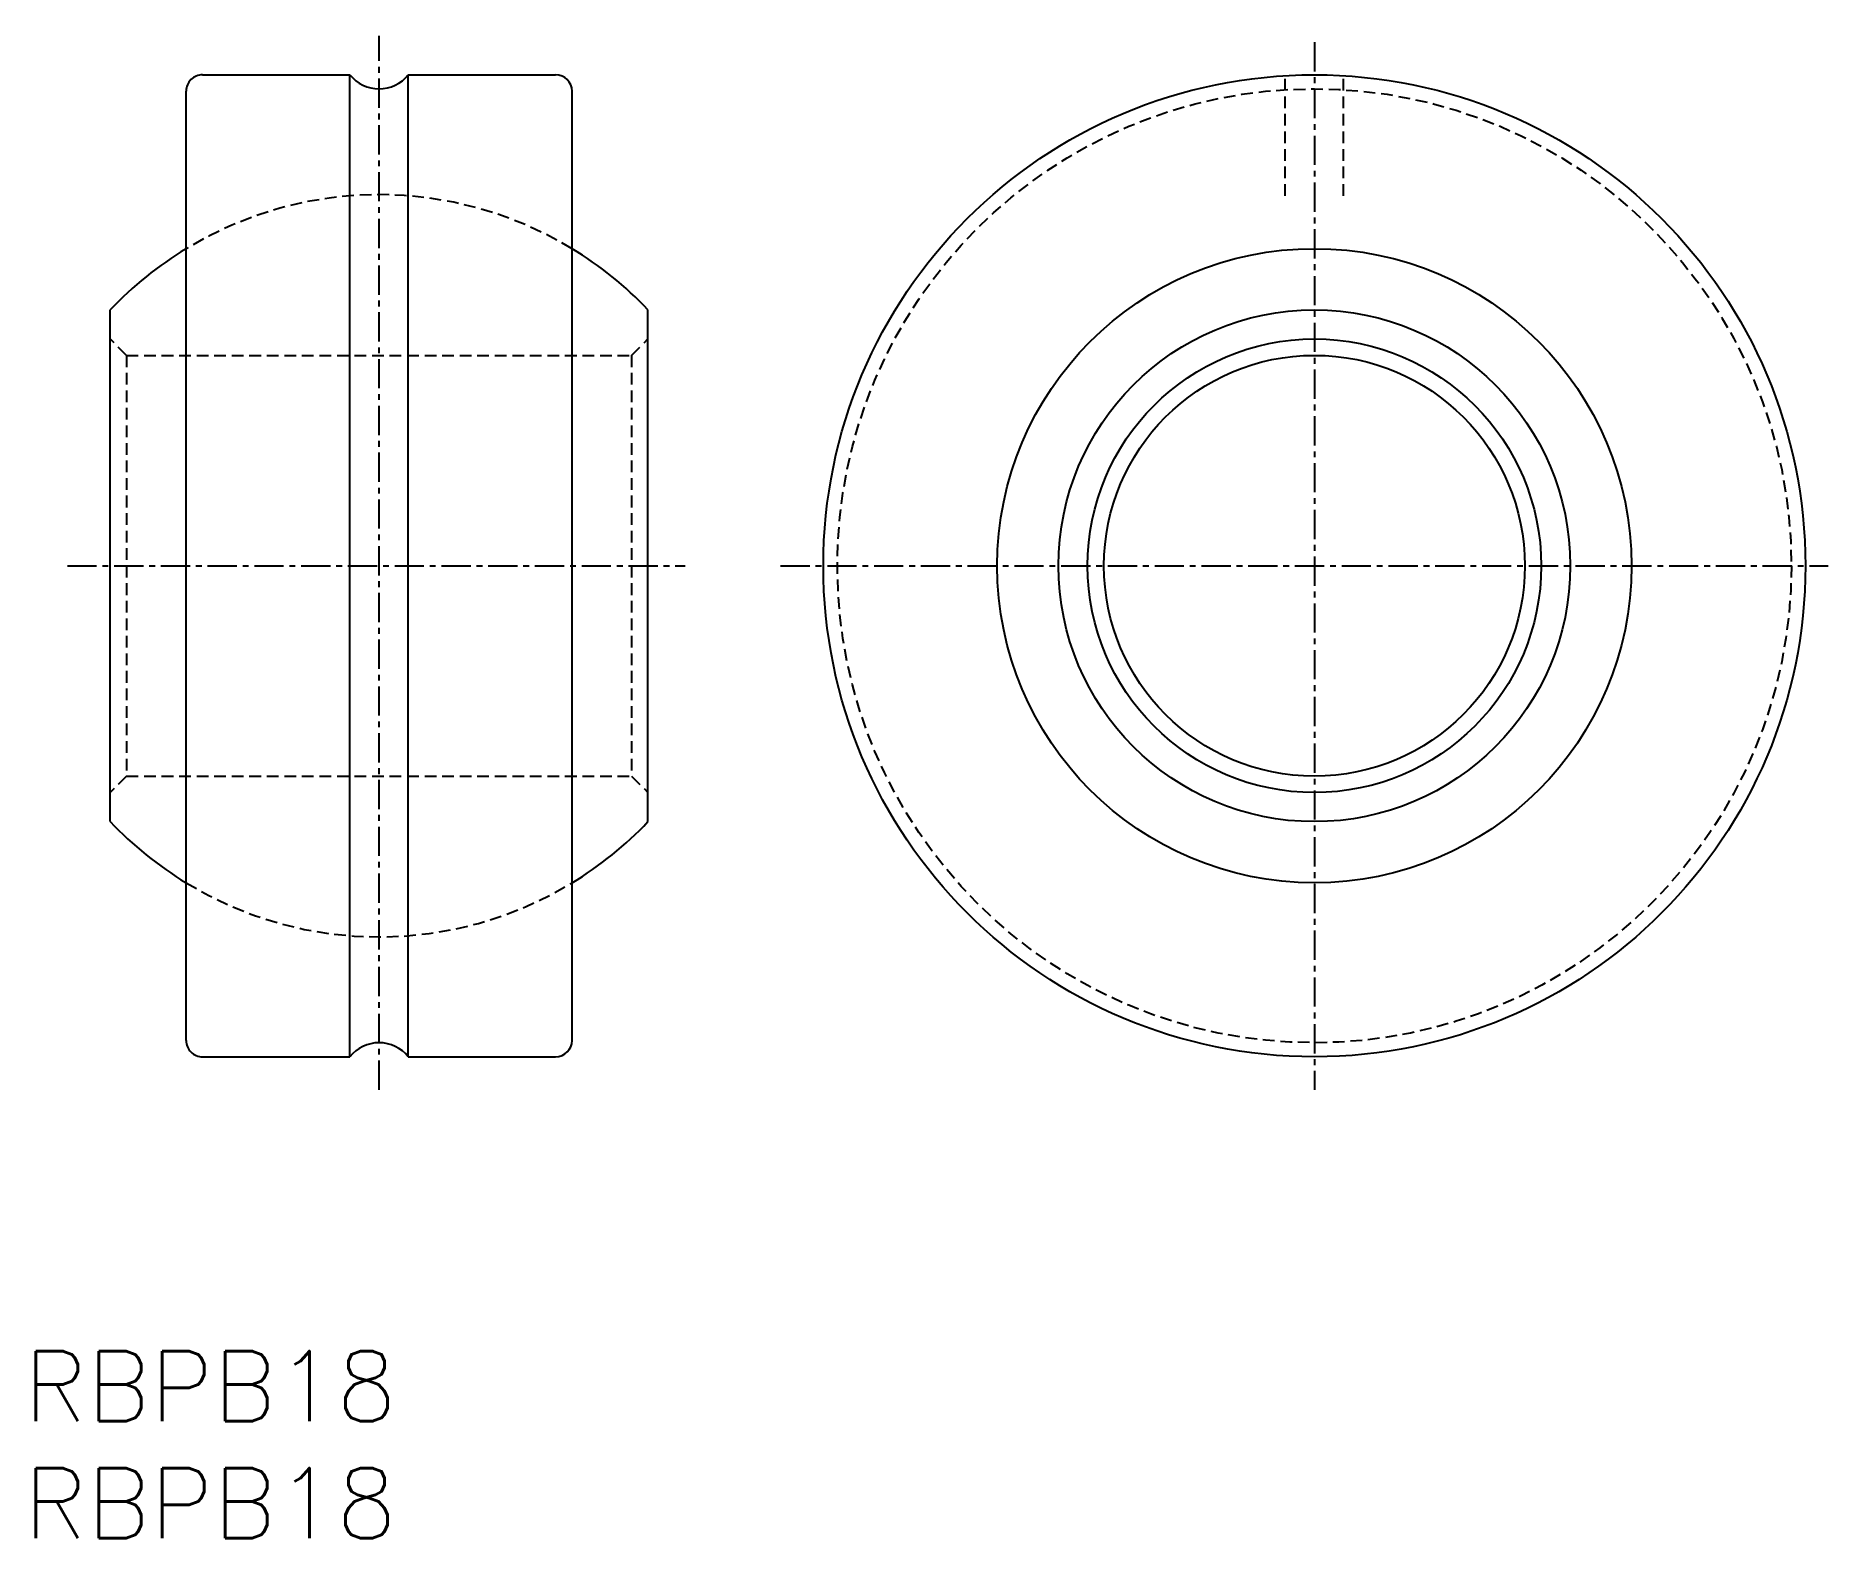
# Model space of a CAD drawing. Extents: x 110.1 to 186.7, y 80.1 to 144.3.
import ezdxf
from ezdxf.enums import TextEntityAlignment as Align

# ---------------------------------------------------------------- set-up
doc = ezdxf.new("R2010")
doc.units = 0
doc.linetypes.add('CENTER', pattern=[2, 1.25, -0.25, 0.25, -0.25])
doc.linetypes.add('DASHED', pattern=[0.75, 0.5, -0.25])
doc.layers.get('0').update_dxf_attribs({"linetype": 'CONTINUOUS'})
doc.layers.add('CENTER', color=1, linetype='CENTER')
doc.styles.get("Standard").update_dxf_attribs({"font": 'txt.shx', "bigfont": 'extfont.shx'})

msp = doc.modelspace()

# ---------------------------------------------------------------- linework, layer by layer
at = {"color": 7, "linetype": 'CONTINUOUS'}
for p, q in [((117.191, 142.658), (123.491, 142.658)), ((123.491, 100.658), (123.491, 142.658)), ((125.991, 142.658), (132.291, 142.658)), ((125.991, 100.658), (125.991, 142.658)), ((116.491, 101.358), (116.491, 141.958)), ((132.991, 101.358), (132.991, 141.958)), ((113.241, 110.715), (113.241, 132.602)), ((136.241, 110.715), (136.241, 132.602)), ((117.191, 100.658), (123.491, 100.658)), ((125.991, 100.658), (132.291, 100.658))]:
    msp.add_line(p, q, dxfattribs=at)
at = {"color": 3, "linetype": 'DASHED'}
for p, q in [((163.491, 137.484), (163.491, 142.658)), ((165.991, 137.484), (165.991, 142.658)), ((113.941, 130.658), (113.241, 131.358)), ((135.541, 130.658), (136.241, 131.358)), ((113.941, 130.658), (113.941, 112.658)), ((113.941, 130.658), (135.541, 130.658)), ((135.541, 130.658), (135.541, 112.658)), ((113.941, 112.658), (113.241, 111.958)), ((113.941, 112.658), (135.541, 112.658)), ((135.541, 112.658), (136.241, 111.958))]:
    msp.add_line(p, q, dxfattribs=at)
at = {"color": 7, "linetype": 'CONTINUOUS'}
for radius in [21, 13.563, 10.944, 9.7, 9]:
    msp.add_circle((164.741, 121.658), radius, dxfattribs=at)
at = {"color": 3, "linetype": 'DASHED'}
msp.add_circle((164.741, 121.658), 20.4, dxfattribs=at)
at = {"color": 7, "linetype": 'CONTINUOUS'}
for centre, radius, start, end in [((117.191, 141.958), 0.7, 90, 180.00001), ((124.741, 143.66), 1.602, 218.71799, 321.28201), ((132.291, 141.958), 0.7, 0, 90), ((124.741, 121.658), 15.875, 121.31113, 136.41974), ((124.741, 121.658), 15.875, 43.58026, 58.68887), ((124.741, 121.658), 15.875, 223.58026, 238.68887), ((124.741, 121.658), 15.875, 301.31113, 316.41974), ((117.191, 101.358), 0.7, 179.99999, 270), ((124.741, 99.656), 1.602, 38.71799, 141.28201), ((132.291, 101.358), 0.7, 270, 0)]:
    msp.add_arc(centre, radius, start, end, dxfattribs=at)
at = {"color": 3, "linetype": 'DASHED'}
for start, end in [(58.68887, 121.31113), (238.68887, 301.31113)]:
    msp.add_arc((124.741, 121.658), 15.875, start, end, dxfattribs=at)
at = {"layer": 'CENTER', "color": 1, "linetype": 'CENTER'}
for p, q in [((124.741, 99.249), (124.741, 144.324)), ((164.741, 144.052), (164.741, 99.249)), ((111.408, 121.658), (137.826, 121.658)), ((141.911, 121.658), (186.714, 121.658))]:
    msp.add_line(p, q, dxfattribs=at)

# ---------------------------------------------------------------- texts
at = {"color": 7, "linetype": 'CONTINUOUS'}
for p in [(109.546, 86.569), (109.546, 81.569)]:
    msp.add_text('RBPB18', height=3, dxfattribs=at).set_placement(p, align=Align.MIDDLE_LEFT)

doc.saveas('drawing.dxf')
